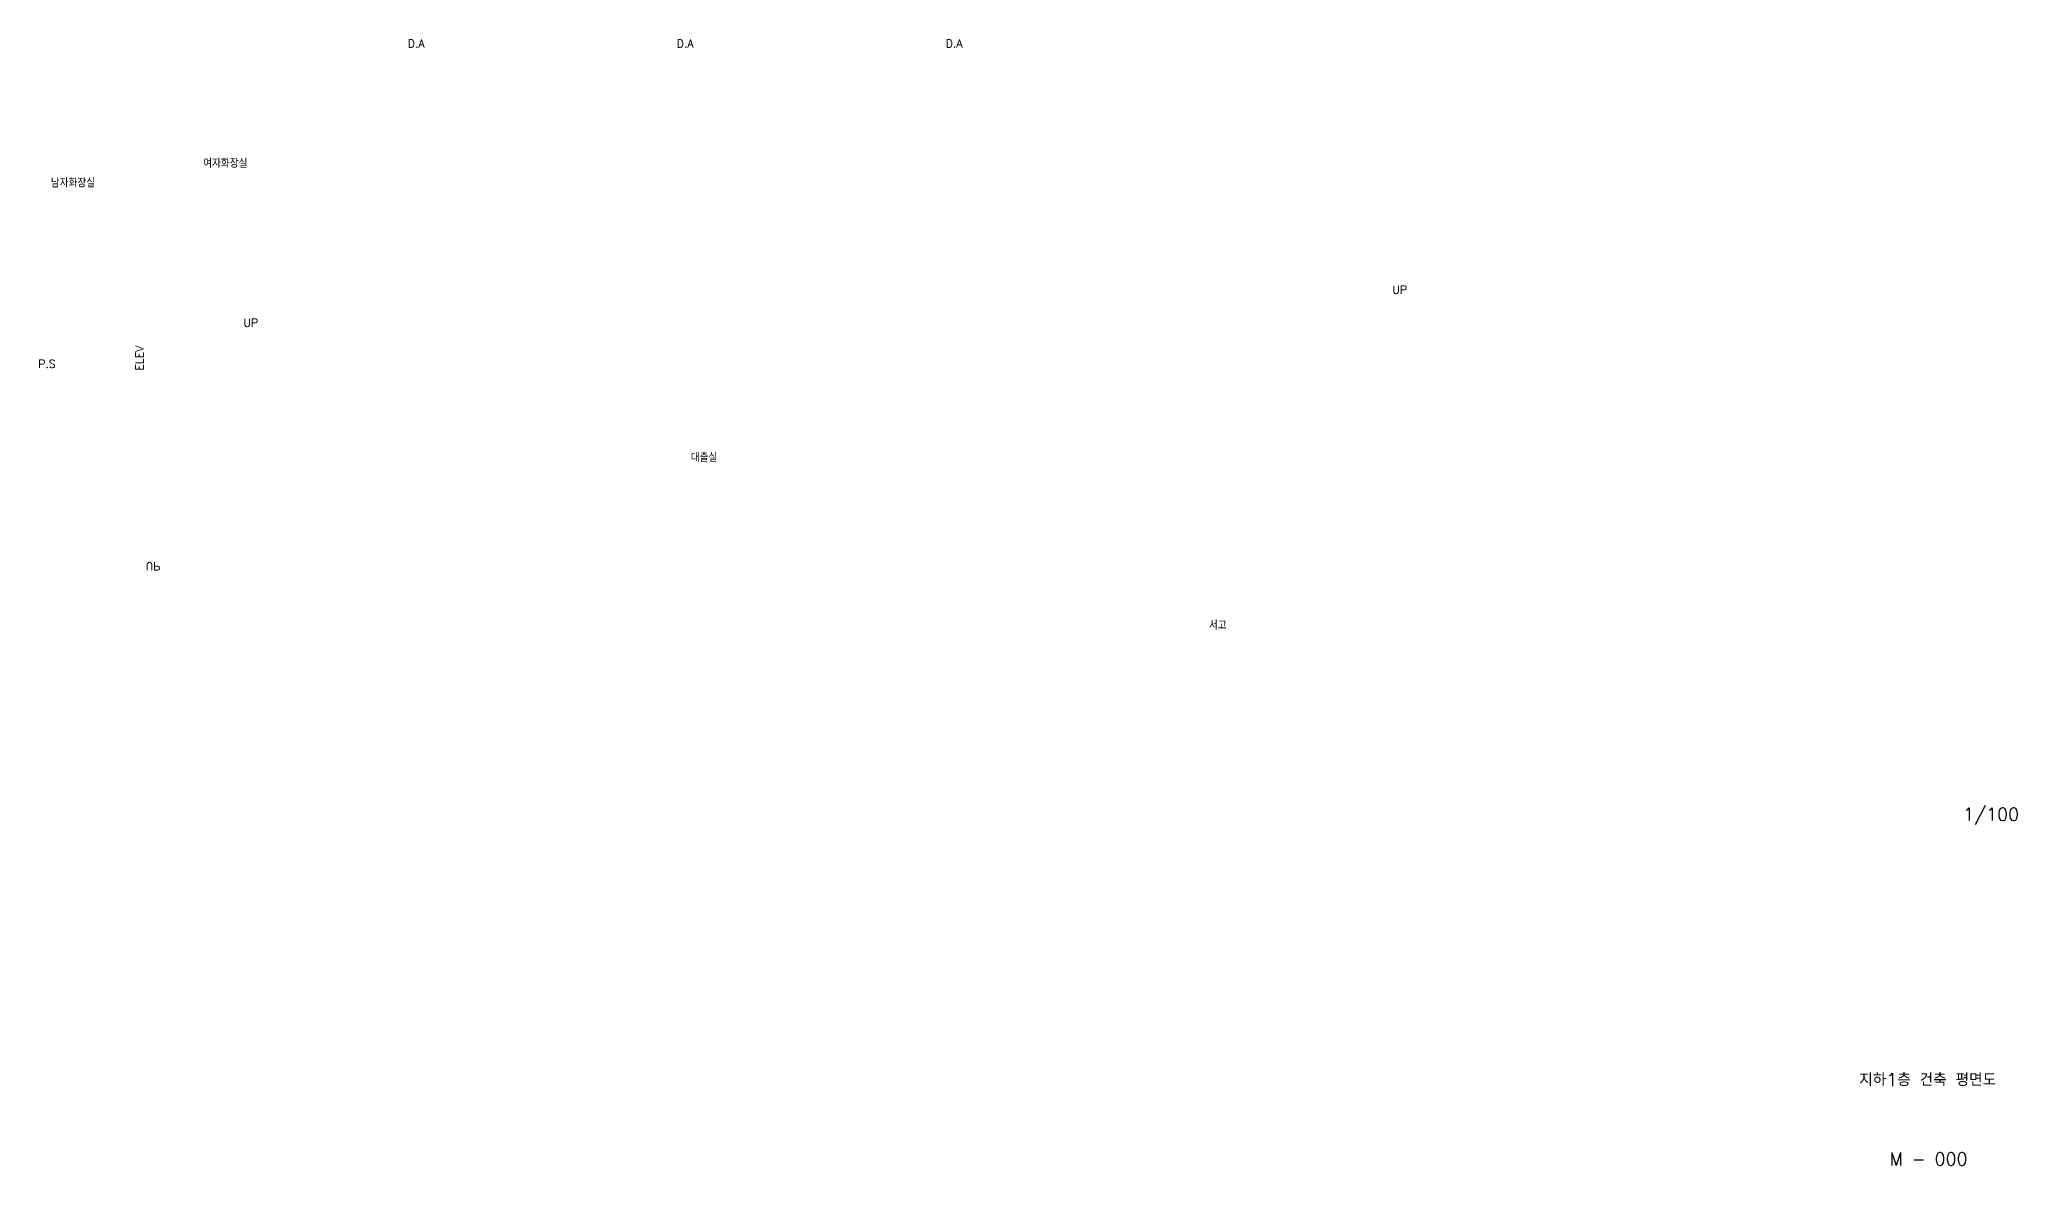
# Model space of a CAD drawing. Header units: millimetres. Extents: x -56261 to 196039, y 9480 to 100001.
# Drawn here: x 38357 to 69247, y 9480 to 27054 of the extents above; entities that cross this region are included whole.
import ezdxf
from ezdxf.enums import TextEntityAlignment as Align

# ---------------------------------------------------------------- set-up
doc = ezdxf.new("R2010")
doc.units = ezdxf.units.MM
doc.layers.add('FORM', color=4, linetype='Continuous')
doc.layers.add('SM', color=7, linetype='Continuous')
doc.styles.add('GHS', font='romans.shx', dxfattribs={"width": 0.8, "bigfont": 'ghs.shx'})
doc.styles.add('plan', font='romans.shx', dxfattribs={"bigfont": 'GHS.SHX'})

msp = doc.modelspace()

# ---------------------------------------------------------------- texts
at = {"layer": 'FORM', "color": 2, "style": 'GHS'}
for s, p in [('1/100', (68835.6, 14961.8)), ('지하1층 건축 평면도', (67845.2, 10818.1)), ('M - 000', (67859.2, 9580.1))]:
    msp.add_text(s, height=200, dxfattribs=at).set_placement(p, align=Align.MIDDLE_CENTER)
at = {"layer": 'SM', "style": 'plan'}
for s, p in [('D.A', (44239.8, 26991.8)), ('D.A', (48439.8, 26991.8)), ('D.A', (52639.8, 26991.8)), ('여자화장실', (41258.6, 25133.2)), ('남자화장실', (38879, 24827.2)), ('UP', (59600, 23148.7)), ('P.S', (38472.3, 21991.8)), ('대출실', (48734.6, 20541.7)), ('서고', (56758.8, 17922.6))]:
    msp.add_text(s, height=125, dxfattribs=at).set_placement(p, align=Align.MIDDLE)
msp.add_text('UP', height=125, rotation=360, dxfattribs=at).set_placement((41655.1, 22633.3), align=Align.MIDDLE)
msp.add_text('ELEV', height=125, rotation=90, dxfattribs=at).set_placement((39916.9, 22081.2), align=Align.MIDDLE_CENTER)
at = {"layer": 'SM', "style": 'plan', "text_generation_flag": 2}
msp.add_text('UP', height=125, rotation=180, dxfattribs=at).set_placement((40129.6, 18831.9), align=Align.MIDDLE)

doc.saveas('drawing.dxf')
